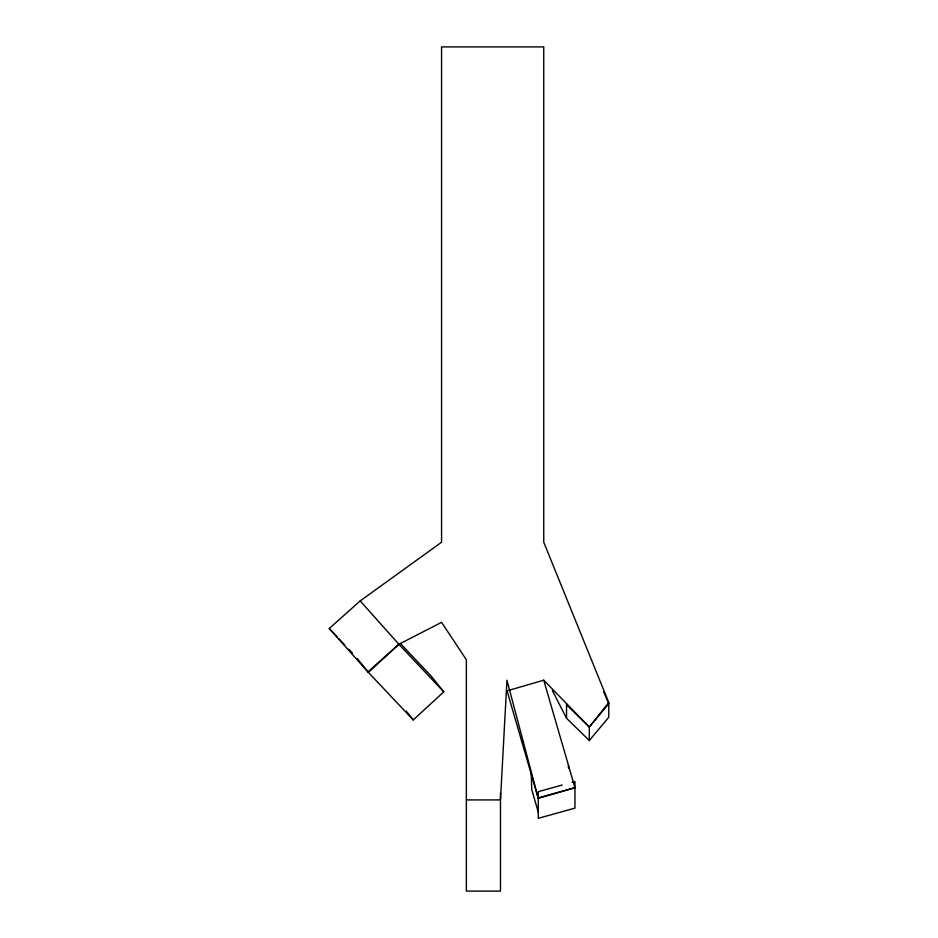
<?xml version="1.0" encoding="UTF-8"?>
<svg xmlns="http://www.w3.org/2000/svg" width="938" height="938" viewBox="0 0 938 938"><rect width="100%" height="100%" fill="white"/><g stroke="black" fill="none" stroke-linecap="round" stroke-linejoin="round"><path stroke-width="1.41" d="M552.4 690.591L566.529 718.262L589.31 740.528L589.31 727.032L608.762 702.55L543.747 542.234L543.747 46.9L441.564 46.9L441.564 542.234L360.192 600.906L329.238 628.519L367.931 671.889L398.885 644.277L441.564 622.328L466.362 659.754L466.362 891.1L500.47 891.1L500.47 792.821M566.529 704.766L589.31 727.032L608.762 703.746L603.732 691.927M589.31 740.528L608.762 717.242L608.762 702.55M400.397 643.503L431.328 676.275L443.78 691.845L413.259 719.927L368.364 672.37L398.885 644.277L360.192 600.906M543.747 680.202L507.059 690.849L538.271 798.355L574.947 787.709L543.747 680.202L589.31 727.032M562.249 785.012L538.271 791.672L538.271 818.323L574.947 808.134L574.947 781.483L572.121 782.269M538.271 797.886L574.947 787.709M466.362 799.915L500.47 799.915L506.954 680.202L538.271 798.355M398.885 644.277L443.78 691.845M329.238 628.519L337.012 636.761M338.958 638.813L344.785 644.992M348.678 649.119L352.559 653.235M406.154 711.027L413.259 719.927M357.261 658.546L368.364 672.37M538.271 812.097L531.764 789.679L531.213 771.74M568.44 765.279L568.44 768.116M566.529 703.617L566.529 718.262"/></g></svg>
